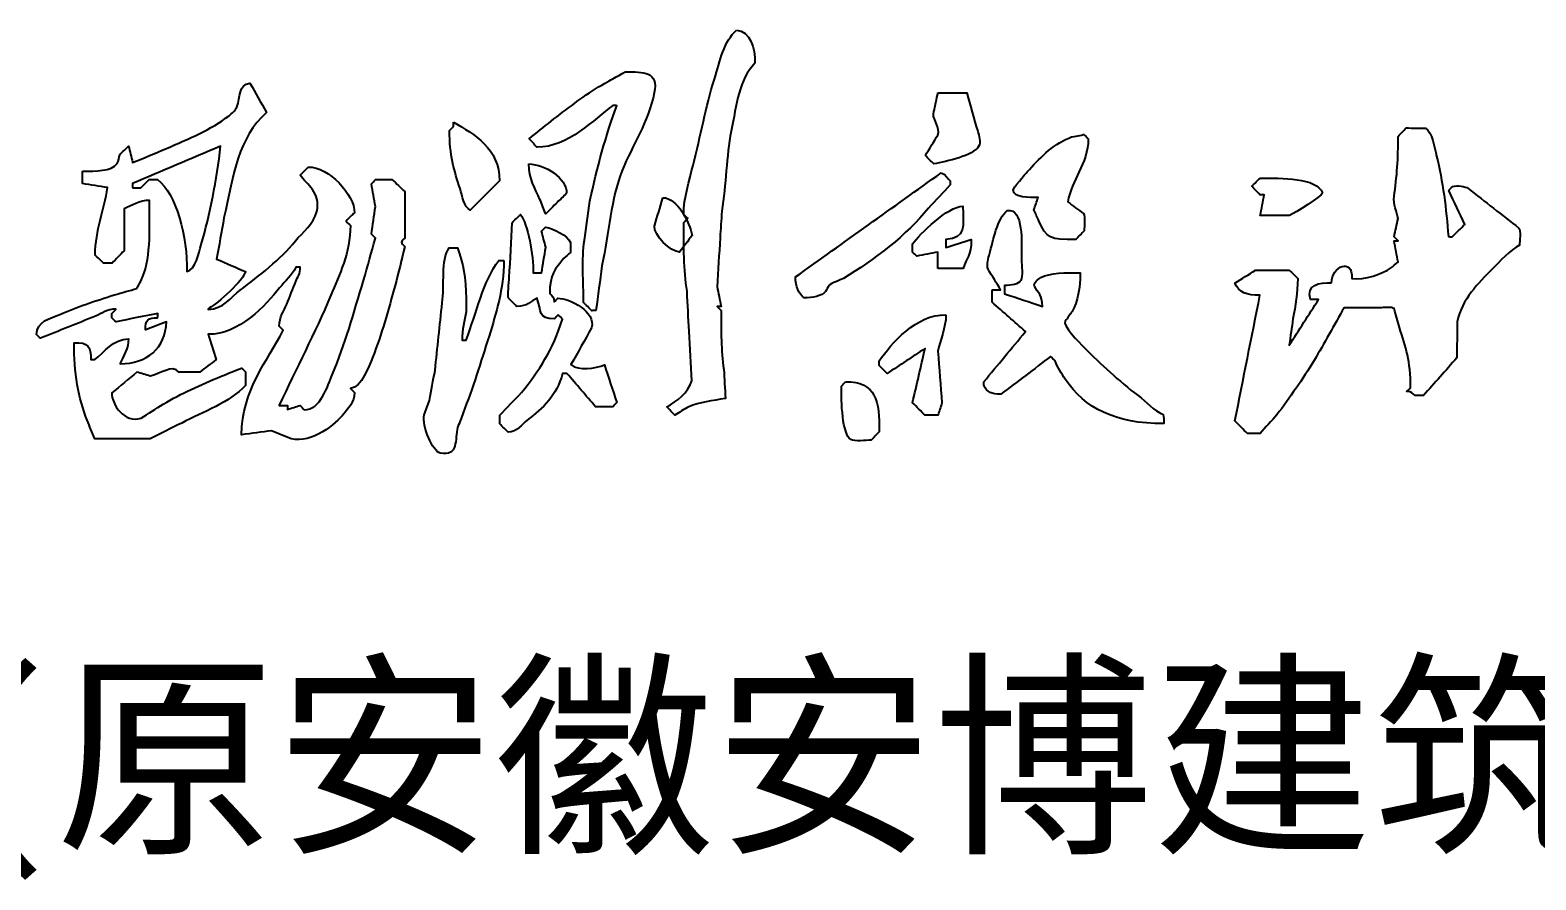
# Model space of a CAD drawing. Extents: x 14207793 to 14719554, y -1675802 to -1228715.
# Drawn here: x 14574312 to 14576652, y -1553730 to -1552409 of the extents above; entities that cross this region are included whole.
import ezdxf

# ---------------------------------------------------------------- set-up
doc = ezdxf.new("R2010")
doc.units = 0
doc.header["$LTSCALE"] = 500
doc.header["$MEASUREMENT"] = 0
doc.layers.add('LAYER7', color=251, linetype='CONTINUOUS')
doc.layers.add('PUB_TITLE', color=4, linetype='CONTINUOUS')
doc.styles.add('宋体', font='SimSun.ttf')

# ---------------------------------------------------------------- blocks, each defined once
blk = doc.blocks.new('ming3')
at = {"layer": 'PUB_TITLE'}
for points, knots in [([(5033329.2, -765337.4), (5033309.7, -765354.1), (5033303.1, -765385.8), (5033294.6, -765413.4), (5033281.5, -765456.2), (5033273.1, -765501.8), (5033261.6, -765547.5), (5033255.9, -765570.3), (5033247, -765598.4), (5033247, -765624), (5033249.1, -765626), (5033251.1, -765627.9), (5033253.2, -765629.8), (5033251.1, -765631.9), (5033249.1, -765634), (5033247, -765636.1), (5033247, -765636.3), (5033247, -765636.4), (5033247, -765636.6), (5033246.8, -765671.6), (5033247.1, -765710.9), (5033252.2, -765743), (5033253.2, -765763.8), (5033254.3, -765784.6), (5033255.3, -765805.3), (5033256.7, -765831), (5033258.1, -765856.7), (5033259.5, -765882.4), (5033255.1, -765899.8), (5033235.2, -765915), (5033220.8, -765922.7), (5033224.9, -765927.1), (5033229.1, -765931.5), (5033233.3, -765935.8), (5033240.5, -765931.8), (5033246.8, -765926.2), (5033254.8, -765922.7), (5033271.7, -765915.4), (5033291.3, -765913.7), (5033311.9, -765909.6), (5033311.1, -765894.6), (5033310.2, -765879.6), (5033309.3, -765864.6), (5033304.9, -765835.3), (5033305.2, -765804.7), (5033305.1, -765772.9), (5033303, -765770.8), (5033300.9, -765768.7), (5033298.8, -765766.6), (5033300.9, -765766.6), (5033303, -765766.6), (5033305.1, -765766.6), (5033303, -765756.4), (5033300.9, -765746.3), (5033298.8, -765736.2), (5033300.4, -765710.9), (5033302, -765685.5), (5033303.5, -765660.2), (5033304.4, -765646.4), (5033305.3, -765632.6), (5033306.2, -765618.8), (5033312.9, -765577.2), (5033313.1, -765533.8), (5033320.8, -765494.6), (5033329.1, -765452.6), (5033333.2, -765414), (5033357.5, -765388.8), (5033358.1, -765364.7), (5033350.1, -765339.3), (5033329.2, -765337.4)], [0, 0, 0, 0, 1, 1, 1, 2, 2, 2, 3, 3, 3, 4, 4, 4, 5, 5, 5, 6, 6, 6, 7, 7, 7, 8, 8, 8, 9, 9, 9, 10, 10, 10, 11, 11, 11, 12, 12, 12, 13, 13, 13, 14, 14, 14, 15, 15, 15, 16, 16, 16, 17, 17, 17, 18, 18, 18, 19, 19, 19, 20, 20, 20, 21, 21, 21, 22, 22, 22, 23, 23, 23, 23]), ([(5033155.7, -765402.4), (5033155.7, -765402.4), (5033155.7, -765402.4), (5033142, -765410.1), (5033128.4, -765417.7), (5033114.8, -765425.4), (5033088.8, -765441.7), (5033064.8, -765460.6), (5033040.9, -765478.9), (5033029.5, -765488), (5033018.2, -765497.1), (5033006.8, -765506.1), (5033010.9, -765510.5), (5033014.9, -765514.9), (5033018.9, -765519.2), (5033019.1, -765519.2), (5033019.2, -765519.2), (5033019.4, -765519.2), (5033066.3, -765519.9), (5033108.7, -765475.4), (5033136.8, -765454.3), (5033138.9, -765454.4), (5033141, -765454.6), (5033143.1, -765454.8), (5033125.8, -765501.2), (5033112.5, -765550.3), (5033101.2, -765603.1), (5033098.4, -765623.3), (5033095.6, -765643.6), (5033092.8, -765663.9), (5033088.1, -765693.6), (5033091.5, -765728.7), (5033091.2, -765760.8), (5033095.6, -765765), (5033099.9, -765769.2), (5033104.3, -765773.4), (5033106.4, -765773.2), (5033108.5, -765773), (5033110.6, -765772.9), (5033113.7, -765749.8), (5033116.9, -765726.7), (5033120, -765703.7), (5033130.6, -765651.7), (5033133.9, -765599.7), (5033151.5, -765555.4), (5033167.2, -765515.8), (5033191.9, -765480.6), (5033201.2, -765434.9), (5033208.1, -765401.3), (5033184.9, -765402), (5033155.7, -765402.4)], [0, 0, 0, 0, 0, 0.5, 1, 1, 1, 2, 2, 2, 3, 3, 3, 4, 4, 4, 5, 5, 5, 6, 6, 6, 7, 7, 7, 8, 8, 8, 9, 9, 9, 10, 10, 10, 11, 11, 11, 12, 12, 12, 13, 13, 13, 14, 14, 14, 15, 15, 15, 16, 16, 16, 16]), ([(5032312.5, -765556.4), (5032312.5, -765556.4), (5032312.5, -765556.4), (5032312.5, -765562.9), (5032312.5, -765569.4), (5032312.5, -765575.8), (5032325.6, -765577.9), (5032338.7, -765580), (5032351.8, -765582.1), (5032346.7, -765617.5), (5032332.6, -765647.5), (5032332.4, -765686.9), (5032336.8, -765691.1), (5032341.2, -765695.3), (5032345.5, -765699.5), (5032349.9, -765699.5), (5032354.3, -765699.5), (5032358.6, -765699.5), (5032364.9, -765693), (5032371.2, -765686.6), (5032377.5, -765680.1), (5032377.5, -765658.4), (5032377.5, -765636.8), (5032377.5, -765615.1), (5032389, -765609.8), (5032401.4, -765602.1), (5032416.8, -765602), (5032417, -765650.8), (5032419.4, -765695.4), (5032403.2, -765727.3), (5032401.2, -765731.1), (5032399.3, -765735), (5032397.4, -765738.8), (5032385.7, -765742.1), (5032374, -765745.4), (5032362.3, -765748.8), (5032333.5, -765757.8), (5032303.9, -765767.7), (5032277.4, -765779.1), (5032263.1, -765785.3), (5032241, -765789.8), (5032241.2, -765810.6), (5032243.3, -765812.5), (5032245.4, -765814.4), (5032247.5, -765816.3), (5032276, -765804.8), (5032304.5, -765793.3), (5032332.9, -765781.8), (5032342.7, -765777.6), (5032351.5, -765771.1), (5032364.4, -765770.8), (5032364.4, -765770.9), (5032364.4, -765771.1), (5032364.4, -765771.3), (5032362.3, -765773.4), (5032360.2, -765775.5), (5032358.1, -765777.6), (5032358.1, -765777.7), (5032358.1, -765777.9), (5032358.1, -765778.1), (5032358.1, -765780.2), (5032358.1, -765782.3), (5032358.1, -765784.4), (5032360.4, -765786.5), (5032362.6, -765788.6), (5032364.9, -765790.7), (5032386.6, -765786.3), (5032408.2, -765781.9), (5032429.9, -765777.6), (5032429.9, -765779.5), (5032429.9, -765781.4), (5032429.9, -765783.3), (5032429.7, -765783.7), (5032429.5, -765784), (5032429.4, -765784.4), (5032415.2, -765783.8), (5032409.8, -765788.5), (5032410.5, -765803.2), (5032410.7, -765803.2), (5032410.9, -765803.2), (5032411, -765803.2), (5032421.7, -765799.1), (5032432.3, -765794.9), (5032443, -765790.7), (5032442.2, -765831.6), (5032412.5, -765856), (5032371.2, -765855.7), (5032371.2, -765855.5), (5032371.2, -765855.3), (5032371.2, -765855.1), (5032376.2, -765843.9), (5032384.2, -765831.4), (5032384.3, -765816.9), (5032360.8, -765817.1), (5032346, -765838.4), (5032331.9, -765849.4), (5032329.8, -765849.4), (5032327.7, -765849.4), (5032325.6, -765849.4), (5032326.2, -765829), (5032321.2, -765822.4), (5032299.9, -765823.2), (5032299.2, -765869.5), (5032306.7, -765909.9), (5032319.8, -765943.7), (5032323.9, -765953.3), (5032327.9, -765962.9), (5032331.9, -765972.5), (5032360.5, -765972.5), (5032389.2, -765972.5), (5032417.8, -765972.5), (5032434.3, -765964.3), (5032450.7, -765956.1), (5032467.1, -765947.9), (5032500.4, -765930.9), (5032541.5, -765915.8), (5032566.1, -765889.7), (5032566.1, -765882.6), (5032566.1, -765875.4), (5032566.1, -765868.2), (5032564, -765866.3), (5032561.9, -765864.4), (5032559.8, -765862.5), (5032549, -765866.8), (5032538.2, -765871.2), (5032527.4, -765875.6), (5032496.2, -765888.7), (5032466.2, -765901.9), (5032438.3, -765918.5), (5032426.7, -765925.9), (5032415.2, -765933.2), (5032403.7, -765940.5), (5032377.9, -765948.6), (5032358.3, -765919.4), (5032358.1, -765901.2), (5032371.2, -765890.4), (5032384.3, -765879.6), (5032397.4, -765868.8), (5032404.2, -765870.8), (5032411, -765872.9), (5032417.8, -765875), (5032432.8, -765872.7), (5032452.4, -765855.5), (5032462.4, -765868.8), (5032462.6, -765868.8), (5032462.7, -765868.8), (5032462.9, -765868.8), (5032473.6, -765868.8), (5032484.2, -765868.8), (5032494.9, -765868.8), (5032503.4, -765862.3), (5032512, -765855.8), (5032520.5, -765849.4), (5032516.4, -765836.3), (5032512.2, -765823.2), (5032508, -765810.1), (5032555.6, -765810.7), (5032597.4, -765765.1), (5032619.1, -765737.8), (5032627, -765727.8), (5032638.9, -765717.8), (5032644.2, -765705.8), (5032646.5, -765705.8), (5032648.8, -765705.8), (5032651, -765705.8), (5032651.2, -765716.1), (5032647.2, -765720.8), (5032644.2, -765727.8), (5032639.5, -765739.7), (5032634.8, -765751.5), (5032630.1, -765763.4), (5032625.5, -765774.1), (5032618.8, -765782.9), (5032618.5, -765797.5), (5032620.6, -765799.6), (5032622.7, -765801.7), (5032624.8, -765803.8), (5032600.1, -765851.4), (5032560.7, -765896.4), (5032559.8, -765966.2), (5032575.4, -765964.1), (5032590.9, -765962), (5032606.5, -765959.9), (5032616.6, -765964.1), (5032626.8, -765968.3), (5032636.9, -765972.5), (5032669.2, -765980.2), (5032707, -765948.9), (5032718.6, -765933.7), (5032725.4, -765924.9), (5032735.4, -765915.9), (5032735.4, -765900.7), (5032733.3, -765898.6), (5032731.2, -765896.5), (5032729.1, -765894.4), (5032746.6, -765892.5), (5032757.5, -765860.2), (5032763.7, -765845.2), (5032777.8, -765810.7), (5032787.6, -765771.9), (5032798.8, -765734.1), (5032803.7, -765714), (5032808.6, -765693.9), (5032813.5, -765673.8), (5032808.4, -765667.8), (5032805.7, -765666.2), (5032813.5, -765660.7), (5032813.5, -765660.5), (5032813.5, -765660.4), (5032813.5, -765660.2), (5032813.5, -765636.3), (5032813.5, -765612.3), (5032813.5, -765588.4), (5032807, -765582.1), (5032800.5, -765575.8), (5032794.1, -765569.5), (5032785.4, -765569.5), (5032776.6, -765569.5), (5032767.9, -765569.5), (5032765.8, -765571.8), (5032763.7, -765574.1), (5032761.6, -765576.4), (5032763.7, -765588.1), (5032765.8, -765599.8), (5032767.9, -765611.5), (5032765.8, -765625.8), (5032763.7, -765640.1), (5032761.6, -765654.4), (5032763.7, -765656.5), (5032765.8, -765658.6), (5032767.9, -765660.7), (5032761.8, -765682.6), (5032755.7, -765704.4), (5032749.5, -765726.2), (5032734.2, -765776.5), (5032720.6, -765826.3), (5032701.3, -765871.9), (5032693.5, -765890.4), (5032682.5, -765927.8), (5032657.3, -765927.4), (5032655.2, -765925.2), (5032653.1, -765922.9), (5032651, -765920.6), (5032644.4, -765922.7), (5032637.8, -765924.8), (5032631.1, -765926.9), (5032631.1, -765924.8), (5032631.1, -765922.7), (5032631.1, -765920.6), (5032626.9, -765920.6), (5032622.7, -765920.6), (5032618.5, -765920.6), (5032618.5, -765920.5), (5032618.5, -765920.3), (5032618.5, -765920.1), (5032644.8, -765863.5), (5032673.6, -765808.6), (5032698.7, -765749.3), (5032712.2, -765717.3), (5032728.5, -765684.3), (5032729.1, -765640.8), (5032726.8, -765638.7), (5032724.6, -765636.6), (5032722.3, -765634.5), (5032724.9, -765631.7), (5032727.5, -765628.9), (5032730.2, -765626.1), (5032731.9, -765624.6), (5032733.7, -765623), (5032735.4, -765621.4), (5032735.7, -765592.8), (5032695, -765549.7), (5032663.6, -765550.1), (5032659.4, -765554.3), (5032655.2, -765558.5), (5032651, -765562.7), (5032660.9, -765577.6), (5032683.6, -765589.1), (5032676.7, -765619.3), (5032672.2, -765639), (5032654.7, -765651.2), (5032643.7, -765664.9), (5032620.3, -765693.9), (5032587.3, -765718.7), (5032557.8, -765741.4), (5032544.1, -765751.9), (5032531, -765771.3), (5032508, -765771.3), (5032508.7, -765770.4), (5032509.4, -765769.5), (5032510.1, -765768.7), (5032521.3, -765763.5), (5032564.2, -765725), (5032566.1, -765712.6), (5032551.1, -765706.1), (5032536.1, -765699.7), (5032521.1, -765693.2), (5032524.9, -765671.9), (5032528.8, -765650.6), (5032532.6, -765629.3), (5032547.4, -765559.8), (5032554.8, -765505.5), (5032598.6, -765465.3), (5032590.1, -765450.1), (5032581.5, -765434.9), (5032573, -765419.7), (5032554, -765422.6), (5032558.9, -765441.2), (5032552.5, -765456.9), (5032550.5, -765461.9), (5032544.6, -765467.3), (5032540.5, -765470.5), (5032512.5, -765492), (5032477.3, -765506.5), (5032443, -765521.3), (5032425.5, -765528.7), (5032408.1, -765536), (5032390.6, -765543.3), (5032390.6, -765543), (5032390.6, -765542.6), (5032390.6, -765542.3), (5032388.5, -765534.1), (5032386.4, -765525.9), (5032384.3, -765517.7), (5032379.9, -765521.9), (5032375.6, -765526), (5032371.2, -765530.2), (5032368.5, -765536.2), (5032369.9, -765540.5), (5032366.5, -765544.9), (5032357.1, -765556.9), (5032334, -765556.5), (5032312.5, -765556.4)], [0, 0, 0, 0, 0, 0.5, 1, 1, 1, 2, 2, 2, 3, 3, 3, 4, 4, 4, 5, 5, 5, 6, 6, 6, 7, 7, 7, 8, 8, 8, 9, 9, 9, 10, 10, 10, 11, 11, 11, 12, 12, 12, 13, 13, 13, 14, 14, 14, 15, 15, 15, 16, 16, 16, 17, 17, 17, 18, 18, 18, 19, 19, 19, 20, 20, 20, 21, 21, 21, 22, 22, 22, 23, 23, 23, 24, 24, 24, 25, 25, 25, 26, 26, 26, 27, 27, 27, 28, 28, 28, 29, 29, 29, 30, 30, 30, 31, 31, 31, 32, 32, 32, 33, 33, 33, 34, 34, 34, 35, 35, 35, 36, 36, 36, 37, 37, 37, 38, 38, 38, 39, 39, 39, 40, 40, 40, 41, 41, 41, 42, 42, 42, 43, 43, 43, 44, 44, 44, 45, 45, 45, 46, 46, 46, 47, 47, 47, 48, 48, 48, 49, 49, 49, 50, 50, 50, 51, 51, 51, 52, 52, 52, 53, 53, 53, 54, 54, 54, 55, 55, 55, 56, 56, 56, 57, 57, 57, 58, 58, 58, 59, 59, 59, 60, 60, 60, 61, 61, 61, 62, 62, 62, 63, 63, 63, 64, 64, 64, 65, 65, 65, 66, 66, 66, 67, 67, 67, 68, 68, 68, 69, 69, 69, 70, 70, 70, 71, 71, 71, 72, 72, 72, 73, 73, 73, 74, 74, 74, 75, 75, 75, 76, 76, 76, 77, 77, 77, 78, 78, 78, 79, 79, 79, 80, 80, 80, 81, 81, 81, 82, 82, 82, 83, 83, 83, 84, 84, 84, 85, 85, 85, 86, 86, 86, 87, 87, 87, 88, 88, 88, 89, 89, 89, 90, 90, 90, 91, 91, 91, 92, 92, 92, 93, 93, 93, 94, 94, 94, 95, 95, 95, 96, 96, 96, 97, 97, 97, 98, 98, 98, 99, 99, 99, 100, 100, 100, 101, 101, 101, 102, 102, 102, 103, 103, 103, 104, 104, 104, 105, 105, 105, 106, 106, 106, 107, 107, 107, 108, 108, 108, 109, 109, 109, 110, 110, 110, 110]), ([(5033641.9, -765434.9), (5033641.9, -765434.9), (5033641.9, -765434.9), (5033639.7, -765445.9), (5033637.4, -765456.9), (5033635.1, -765467.9), (5033634.5, -765477.3), (5033646.1, -765489), (5033641.9, -765500.4), (5033635.5, -765511), (5033629, -765521.7), (5033622.6, -765532.3), (5033626.9, -765536.7), (5033631.3, -765541.1), (5033635.7, -765545.4), (5033655.7, -765541.4), (5033696.9, -765532.5), (5033705.3, -765518.2), (5033709.2, -765511.7), (5033705.7, -765500.8), (5033703.8, -765494.6), (5033698.2, -765474.7), (5033692.6, -765454.8), (5033687, -765434.9), (5033672, -765434.9), (5033657, -765434.9), (5033641.9, -765434.9)], [0, 0, 0, 0, 0, 0.5, 1, 1, 1, 2, 2, 2, 3, 3, 3, 4, 4, 4, 5, 5, 5, 6, 6, 6, 7, 7, 7, 8, 8, 8, 8]), ([(5032889.5, -765480.5), (5032889.5, -765480.5), (5032889.5, -765480.5), (5032889.5, -765482.7), (5032889.5, -765485), (5032889.5, -765487.3), (5032887.4, -765489.4), (5032885.3, -765491.5), (5032883.2, -765493.6), (5032882.4, -765530.8), (5032890.7, -765555.9), (5032899.4, -765583.7), (5032903, -765595.1), (5032905.6, -765611.7), (5032915.1, -765617.2), (5032930.3, -765602), (5032945.5, -765586.8), (5032960.7, -765571.6), (5032961.2, -765521.1), (5032921, -765499.4), (5032889.5, -765480.5)], [0, 0, 0, 0, 0, 0.5, 1, 1, 1, 2, 2, 2, 3, 3, 3, 4, 4, 4, 5, 5, 5, 6, 6, 6, 6]), ([(5034253.5, -765729.9), (5034234.4, -765729.2), (5034214.2, -765732.9), (5034221, -765756.1), (5034225.2, -765756.1), (5034229.4, -765756.1), (5034233.6, -765756.1), (5034218.4, -765779.7), (5034203.2, -765803.2), (5034188, -765826.8), (5034189.9, -765813.2), (5034191.8, -765799.6), (5034193.7, -765786), (5034197.6, -765765.7), (5034201, -765746.4), (5034201.1, -765723.1), (5034196.7, -765718.9), (5034192.3, -765714.7), (5034188, -765710.5), (5034170.5, -765710.5), (5034153, -765710.5), (5034135.6, -765710.5), (5034124.9, -765717.1), (5034114.3, -765723.8), (5034103.6, -765730.4), (5034109.3, -765744.8), (5034122.2, -765749.6), (5034142.4, -765749.3), (5034129.5, -765814.4), (5034116.5, -765879.6), (5034103.6, -765944.7), (5034110.1, -765951.2), (5034116.5, -765957.7), (5034123, -765964.1), (5034123.2, -765964.1), (5034123.3, -765964.1), (5034123.5, -765964.1), (5034130, -765964.1), (5034136.4, -765964.1), (5034142.9, -765964.1), (5034150.4, -765954), (5034160.8, -765945.5), (5034168.6, -765935.3), (5034189, -765908.3), (5034208.6, -765880.1), (5034226.7, -765850.9), (5034242.3, -765823.5), (5034257.8, -765796.1), (5034273.4, -765768.7), (5034292.8, -765768.7), (5034312.2, -765768.7), (5034331.6, -765768.7), (5034336.7, -765768.7), (5034348.7, -765767.1), (5034350.9, -765770.2), (5034353.7, -765780), (5034356.5, -765789.8), (5034359.3, -765799.6), (5034368.9, -765830.9), (5034376.6, -765850.6), (5034376.6, -765892.9), (5034374.7, -765894.8), (5034372.8, -765896.7), (5034370.9, -765898.6), (5034370.9, -765898.8), (5034370.9, -765899), (5034370.9, -765899.1), (5034378.9, -765899), (5034379.3, -765902.1), (5034383.4, -765905.4), (5034387.8, -765905.4), (5034392.2, -765905.4), (5034396.5, -765905.4), (5034413.8, -765885.9), (5034431.1, -765866.3), (5034448.4, -765846.7), (5034448.6, -765828.1), (5034448.8, -765809.4), (5034448.9, -765790.7), (5034456.6, -765754.7), (5034481.4, -765730.9), (5034503.4, -765708.9), (5034514.3, -765698), (5034531.9, -765678.1), (5034545.9, -765671.7), (5034546, -765665.6), (5034548.1, -765648.6), (5034544.8, -765645), (5034518.5, -765624.4), (5034492.1, -765603.8), (5034465.7, -765583.2), (5034462, -765580.4), (5034449.1, -765577.7), (5034442.1, -765580.5), (5034439.4, -765581.8), (5034437.5, -765584.5), (5034435.8, -765586.8), (5034444.2, -765604.3), (5034452.6, -765621.8), (5034461, -765639.2), (5034454.3, -765645.7), (5034447.7, -765652.2), (5034441.1, -765658.6), (5034439.2, -765658.4), (5034437.2, -765658.3), (5034435.3, -765658.1), (5034432.1, -765615.6), (5034426.4, -765571.2), (5034417, -765533.4), (5034413.5, -765519.4), (5034410.7, -765496.2), (5034399.7, -765489.9), (5034389.7, -765489.7), (5034379.8, -765489.5), (5034369.8, -765489.4), (5034365.6, -765493.7), (5034361.4, -765498.1), (5034357.2, -765502.5), (5034357.4, -765536.2), (5034355.4, -765565.7), (5034350.9, -765595.7), (5034349.2, -765607.6), (5034355.6, -765620), (5034357.2, -765630.3), (5034355.1, -765639.8), (5034353, -765649.2), (5034350.9, -765658.6), (5034353, -765660.7), (5034355.1, -765662.8), (5034357.2, -765664.9), (5034355.1, -765664.9), (5034353, -765664.9), (5034350.9, -765664.9), (5034353, -765675.9), (5034355.1, -765686.9), (5034357.2, -765697.9), (5034353.2, -765701.1), (5034349.2, -765704.2), (5034345.2, -765707.4), (5034334.9, -765714.2), (5034303.8, -765727.7), (5034285.4, -765723.1), (5034286.7, -765690.5), (5034254.3, -765704.1), (5034253.5, -765729.9)], [0, 0, 0, 0, 1, 1, 1, 2, 2, 2, 3, 3, 3, 4, 4, 4, 5, 5, 5, 6, 6, 6, 7, 7, 7, 8, 8, 8, 9, 9, 9, 10, 10, 10, 11, 11, 11, 12, 12, 12, 13, 13, 13, 14, 14, 14, 15, 15, 15, 16, 16, 16, 17, 17, 17, 18, 18, 18, 19, 19, 19, 20, 20, 20, 21, 21, 21, 22, 22, 22, 23, 23, 23, 24, 24, 24, 25, 25, 25, 26, 26, 26, 27, 27, 27, 28, 28, 28, 29, 29, 29, 30, 30, 30, 31, 31, 31, 32, 32, 32, 33, 33, 33, 34, 34, 34, 35, 35, 35, 36, 36, 36, 37, 37, 37, 38, 38, 38, 39, 39, 39, 40, 40, 40, 41, 41, 41, 42, 42, 42, 43, 43, 43, 44, 44, 44, 45, 45, 45, 46, 46, 46, 47, 47, 47, 48, 48, 48, 48]), ([(5033867.3, -765499.8), (5033867.3, -765499.8), (5033867.3, -765499.8), (5033859.7, -765502.7), (5033851.9, -765502.2), (5033845.3, -765505.1), (5033818.8, -765516.4), (5033799.1, -765537.7), (5033780.8, -765557.5), (5033777.9, -765560.7), (5033758.4, -765583.3), (5033758.8, -765586.3), (5033760.4, -765598.2), (5033783.3, -765597.6), (5033797.6, -765597.3), (5033795.5, -765603.8), (5033793.4, -765610.2), (5033791.3, -765616.7), (5033793.7, -765622.3), (5033796.2, -765627.9), (5033798.6, -765633.5), (5033811, -765661.4), (5033815.9, -765663.2), (5033856.3, -765662.8), (5033860.6, -765658.3), (5033865, -765653.7), (5033869.4, -765649.2), (5033869.5, -765641.4), (5033871, -765628.3), (5033868.3, -765622.5), (5033860.1, -765616.4), (5033851.9, -765610.2), (5033843.7, -765604.1), (5033849.8, -765569.6), (5033875, -765546.4), (5033875.7, -765506.1), (5033873.4, -765504), (5033871.1, -765501.9), (5033868.8, -765499.8), (5033868.3, -765499.8), (5033867.8, -765499.8), (5033867.3, -765499.8)], [0, 0, 0, 0, 0, 0.5, 1, 1, 1, 2, 2, 2, 3, 3, 3, 4, 4, 4, 5, 5, 5, 6, 6, 6, 7, 7, 7, 8, 8, 8, 9, 9, 9, 10, 10, 10, 11, 11, 11, 12, 12, 12, 13, 13, 13, 13]), ([(5032390.6, -765582.6), (5032390.6, -765580.4), (5032390.6, -765578.1), (5032390.6, -765575.8), (5032436.2, -765556.4), (5032481.8, -765537), (5032527.4, -765517.7), (5032521.1, -765569.7), (5032511.2, -765624.3), (5032497, -765670.7), (5032492.9, -765683.9), (5032488.9, -765709.8), (5032475, -765712.6), (5032475.9, -765658.7), (5032458.3, -765591.4), (5032429.4, -765569.5), (5032425, -765569.5), (5032420.6, -765569.5), (5032416.3, -765569.5), (5032411.9, -765573.9), (5032407.5, -765578.3), (5032403.2, -765582.6), (5032399, -765582.6), (5032394.8, -765582.6), (5032390.6, -765582.6)], [0, 0, 0, 0, 1, 1, 1, 2, 2, 2, 3, 3, 3, 4, 4, 4, 5, 5, 5, 6, 6, 6, 7, 7, 7, 8, 8, 8, 8]), ([(5033006.3, -765545.4), (5033005.8, -765568.7), (5033016.6, -765583.5), (5033023.6, -765600.5), (5033026.6, -765608), (5033029.5, -765615.5), (5033032.5, -765623), (5033038.5, -765617), (5033044.4, -765611.1), (5033050.3, -765605.2), (5033055.2, -765600.5), (5033060.1, -765595.7), (5033065, -765591), (5033065.2, -765567.2), (5033031.7, -765545.7), (5033006.3, -765545.4)], [0, 0, 0, 0, 1, 1, 1, 2, 2, 2, 3, 3, 3, 4, 4, 4, 5, 5, 5, 5]), ([(5033647.2, -765559.1), (5033571.7, -765613), (5033496.3, -765667), (5033420.8, -765721), (5033420.4, -765737.1), (5033425.9, -765746), (5033433.9, -765753.5), (5033447.7, -765753.7), (5033461.2, -765750.9), (5033467.4, -765743.5), (5033469.2, -765740.4), (5033470.9, -765737.2), (5033472.7, -765734.1), (5033477, -765730.2), (5033489.9, -765726.2), (5033495.2, -765723.1), (5033542.3, -765695.4), (5033594, -765655.4), (5033627.3, -765614.1), (5033638.6, -765602), (5033650, -765590), (5033661.3, -765577.9), (5033661.3, -765575.8), (5033661.3, -765573.7), (5033661.3, -765571.6), (5033656.7, -765568), (5033653.1, -765561), (5033647.2, -765559.1)], [0, 0, 0, 0, 1, 1, 1, 2, 2, 2, 3, 3, 3, 4, 4, 4, 5, 5, 5, 6, 6, 6, 7, 7, 7, 8, 8, 8, 9, 9, 9, 9]), ([(5034142.4, -765567.4), (5034142.4, -765567.4), (5034142.4, -765567.4), (5034138.2, -765571.6), (5034134, -765575.8), (5034129.8, -765580), (5034134, -765584.4), (5034138.2, -765588.8), (5034142.4, -765593.1), (5034144.7, -765593.1), (5034146.9, -765593.1), (5034149.2, -765593.1), (5034147.1, -765603.9), (5034145, -765614.8), (5034142.9, -765625.6), (5034158.1, -765625.6), (5034173.3, -765625.6), (5034188.5, -765625.6), (5034196, -765621.1), (5034239.3, -765596.1), (5034239.8, -765590), (5034230, -765566.7), (5034177, -765567.3), (5034142.4, -765567.4)], [0, 0, 0, 0, 0, 0.5, 1, 1, 1, 2, 2, 2, 3, 3, 3, 4, 4, 4, 5, 5, 5, 6, 6, 6, 7, 7, 7, 7]), ([(5033214.3, -765597.8), (5033210.2, -765612.5), (5033206, -765627.2), (5033201.8, -765641.9), (5033199.7, -765655.5), (5033226.5, -765682.3), (5033240.5, -765682.2), (5033247, -765673.6), (5033253.5, -765665.1), (5033259.9, -765656.5), (5033256.6, -765636.2), (5033237.2, -765597.9), (5033214.3, -765597.8)], [0, 0, 0, 0, 1, 1, 1, 2, 2, 2, 3, 3, 3, 4, 4, 4, 4]), ([(5033026.2, -765714.7), (5033026.2, -765714.7), (5033026.2, -765714.7), (5033021.9, -765714.7), (5033017.5, -765714.7), (5033013.1, -765714.7), (5033013.5, -765687.3), (5033004.8, -765638.7), (5032993.2, -765624), (5032989, -765628.2), (5032984.8, -765632.4), (5032980.6, -765636.6), (5032979.1, -765665.1), (5032977.5, -765693.6), (5032975.9, -765722), (5032975.7, -765728.6), (5032972.7, -765750.9), (5032974.9, -765754), (5032978.9, -765758.2), (5032982.9, -765762.4), (5032986.9, -765766.6), (5033005.5, -765766.9), (5033007.7, -765759), (5033019.4, -765754), (5033019.4, -765754.3), (5033019.4, -765754.7), (5033019.4, -765755), (5033026, -765773), (5033020.7, -765786.6), (5033046.1, -765786), (5033048.1, -765783.9), (5033050, -765781.8), (5033051.9, -765779.7), (5033054.2, -765781.9), (5033056.4, -765784.2), (5033058.7, -765786.5), (5033042.8, -765836), (5033023.2, -765865.1), (5032994.8, -765900.7), (5032983.6, -765912.4), (5032972.4, -765924.1), (5032961.2, -765935.8), (5032961.2, -765940.4), (5032961.2, -765944.9), (5032961.2, -765949.4), (5032965.6, -765953.6), (5032970, -765957.8), (5032974.3, -765962), (5032987.7, -765962), (5032995.7, -765949.9), (5033003.7, -765943.7), (5033028.6, -765924.3), (5033049.4, -765906.3), (5033058.7, -765870.8), (5033061, -765870.8), (5033063.3, -765870.8), (5033065.5, -765870.8), (5033080.4, -765888.1), (5033095.2, -765905.4), (5033110.1, -765922.7), (5033119, -765922.7), (5033127.9, -765922.7), (5033136.8, -765922.7), (5033138.9, -765920.5), (5033141, -765918.2), (5033143.1, -765915.9), (5033136.6, -765896.5), (5033130.2, -765877.1), (5033123.7, -765857.7), (5033109.9, -765862.6), (5033083.9, -765867.6), (5033071.8, -765857.2), (5033082.5, -765838.2), (5033093.1, -765819.1), (5033103.8, -765800.1), (5033111.3, -765775.5), (5033070.1, -765753.8), (5033051.4, -765754), (5033049.5, -765755.9), (5033047.5, -765757.8), (5033045.6, -765759.8), (5033045.8, -765751.5), (5033042.2, -765751), (5033038.8, -765746.7), (5033038.6, -765717.8), (5033047.9, -765707.5), (5033060.3, -765692.2), (5033064, -765689), (5033067.6, -765685.9), (5033071.3, -765682.7), (5033071.3, -765677.7), (5033071.3, -765672.6), (5033071.3, -765667.5), (5033065.6, -765656.2), (5033045.9, -765646.1), (5033032, -765643.4), (5033030.1, -765645.5), (5033028.1, -765647.6), (5033026.2, -765649.7), (5033028.3, -765658.1), (5033030.4, -765666.5), (5033032.5, -765674.9), (5033030.4, -765688.1), (5033028.3, -765701.4), (5033026.2, -765714.7)], [0, 0, 0, 0, 0, 0.5, 1, 1, 1, 2, 2, 2, 3, 3, 3, 4, 4, 4, 5, 5, 5, 6, 6, 6, 7, 7, 7, 8, 8, 8, 9, 9, 9, 10, 10, 10, 11, 11, 11, 12, 12, 12, 13, 13, 13, 14, 14, 14, 15, 15, 15, 16, 16, 16, 17, 17, 17, 18, 18, 18, 19, 19, 19, 20, 20, 20, 21, 21, 21, 22, 22, 22, 23, 23, 23, 24, 24, 24, 25, 25, 25, 26, 26, 26, 27, 27, 27, 28, 28, 28, 29, 29, 29, 30, 30, 30, 31, 31, 31, 32, 32, 32, 33, 33, 33, 34, 34, 34, 34]), ([(5033641.9, -765707.9), (5033655, -765707.9), (5033668.1, -765707.9), (5033681.2, -765707.9), (5033686.9, -765690.2), (5033693.8, -765689.3), (5033693.8, -765662.8), (5033693.6, -765662.8), (5033693.5, -765662.8), (5033693.3, -765662.8), (5033680.4, -765667), (5033667.4, -765671.2), (5033654.5, -765675.4), (5033654.5, -765671.2), (5033654.5, -765667), (5033654.5, -765662.8), (5033686.1, -765660.6), (5033681.4, -765643.3), (5033680.7, -765610.9), (5033657.6, -765611.1), (5033613.7, -765654.4), (5033602.6, -765669.6), (5033602.6, -765673.8), (5033602.6, -765678), (5033602.6, -765682.2), (5033604.9, -765684.3), (5033607.2, -765686.4), (5033609.5, -765688.5), (5033620.3, -765686.4), (5033631.1, -765684.3), (5033641.9, -765682.2), (5033641.9, -765690.8), (5033641.9, -765699.3), (5033641.9, -765707.9)], [0, 0, 0, 0, 1, 1, 1, 2, 2, 2, 3, 3, 3, 4, 4, 4, 5, 5, 5, 6, 6, 6, 7, 7, 7, 8, 8, 8, 9, 9, 9, 10, 10, 10, 11, 11, 11, 11]), ([(5033726.3, -765740.9), (5033726.3, -765747.4), (5033726.3, -765753.8), (5033726.3, -765760.3), (5033743.6, -765775.5), (5033760.9, -765790.7), (5033778.2, -765805.9), (5033756.5, -765831.9), (5033734.9, -765857.9), (5033713.2, -765883.9), (5033713.4, -765886), (5033713.6, -765888.1), (5033713.7, -765890.2), (5033718.3, -765899.3), (5033725.3, -765903.7), (5033739.9, -765903.3), (5033765.6, -765883.8), (5033791.3, -765864.2), (5033817, -765844.6), (5033819.4, -765846.9), (5033821.9, -765849.2), (5033824.3, -765851.5), (5033827.6, -765862.2), (5033834.3, -765871.2), (5033840, -765879.8), (5033870.2, -765925), (5033917.3, -765948.9), (5033993, -765948.9), (5033993.2, -765944.2), (5033993.5, -765937.9), (5033992, -765934.8), (5033977.7, -765928.9), (5033965.2, -765914.5), (5033953.2, -765905.4), (5033922.8, -765882.4), (5033895.5, -765856.7), (5033868.8, -765830), (5033862.7, -765823.8), (5033833.9, -765794.7), (5033840, -765789.6), (5033843.5, -765784.6), (5033847, -765779.5), (5033850.5, -765774.4), (5033859.6, -765759.1), (5033863, -765738.8), (5033863.1, -765714.7), (5033840.5, -765714.1), (5033816.1, -765714), (5033801.8, -765722), (5033798.1, -765724.1), (5033789.2, -765730.3), (5033792.3, -765735.1), (5033797.1, -765746.6), (5033804.4, -765748.4), (5033804.4, -765766.6), (5033784.8, -765760.1), (5033765.3, -765753.6), (5033745.7, -765747.2), (5033745.7, -765742.8), (5033745.7, -765738.4), (5033745.7, -765734.1), (5033756.2, -765734.3), (5033767.2, -765732.8), (5033770.9, -765726.2), (5033774.4, -765719.6), (5033771.9, -765703.1), (5033771.9, -765694.3), (5033771.9, -765667.7), (5033775.5, -765614.2), (5033749.9, -765617.7), (5033733.9, -765629.9), (5033728.2, -765663.9), (5033722.1, -765685.3), (5033720.7, -765690.2), (5033717.5, -765701.9), (5033720, -765708.9), (5033726.5, -765719.6), (5033733, -765730.2), (5033739.4, -765740.9), (5033735, -765740.9), (5033730.7, -765740.9), (5033726.3, -765740.9)], [0, 0, 0, 0, 1, 1, 1, 2, 2, 2, 3, 3, 3, 4, 4, 4, 5, 5, 5, 6, 6, 6, 7, 7, 7, 8, 8, 8, 9, 9, 9, 10, 10, 10, 11, 11, 11, 12, 12, 12, 13, 13, 13, 14, 14, 14, 15, 15, 15, 16, 16, 16, 17, 17, 17, 18, 18, 18, 19, 19, 19, 20, 20, 20, 21, 21, 21, 22, 22, 22, 23, 23, 23, 24, 24, 24, 25, 25, 25, 26, 26, 26, 27, 27, 27, 27]), ([(5032967.5, -765695.3), (5032964.9, -765695.3), (5032962.3, -765695.3), (5032959.7, -765695.3), (5032934.5, -765728.2), (5032925.2, -765777.5), (5032908.8, -765819), (5032906.7, -765819), (5032904.7, -765819), (5032902.6, -765819), (5032902.6, -765802.3), (5032906.4, -765789.4), (5032908.8, -765775), (5032908.8, -765768.1), (5032908.8, -765761.3), (5032908.8, -765754.5), (5032908.8, -765722.2), (5032904.1, -765700.2), (5032895.7, -765675.9), (5032891.4, -765675.9), (5032887, -765675.9), (5032882.6, -765675.9), (5032869.1, -765694), (5032875.9, -765734.3), (5032871.6, -765761.3), (5032868, -765796.3), (5032864.3, -765831.2), (5032860.6, -765866.1), (5032857.7, -765881.7), (5032854.7, -765897.2), (5032851.7, -765912.8), (5032849.1, -765920.3), (5032846.5, -765927.8), (5032843.9, -765935.3), (5032839.4, -765952.5), (5032857, -765992.1), (5032868.5, -765994.5), (5032897.6, -766000.6), (5032891, -765972.9), (5032895.7, -765954.7), (5032898.5, -765947.2), (5032901.3, -765939.7), (5032904.1, -765932.2), (5032919.2, -765893.6), (5032931.7, -765853.9), (5032944.5, -765812.7), (5032955.5, -765777.1), (5032967.2, -765740.7), (5032967.5, -765695.3)], [0, 0, 0, 0, 1, 1, 1, 2, 2, 2, 3, 3, 3, 4, 4, 4, 5, 5, 5, 6, 6, 6, 7, 7, 7, 8, 8, 8, 9, 9, 9, 10, 10, 10, 11, 11, 11, 12, 12, 12, 13, 13, 13, 14, 14, 14, 15, 15, 15, 16, 16, 16, 16]), ([(5033654.5, -765779.7), (5033608.8, -765778.9), (5033569.7, -765824), (5033550.8, -765851.5), (5033550.8, -765853.7), (5033550.8, -765856), (5033550.8, -765858.3), (5033555, -765862.5), (5033559.2, -765866.7), (5033563.3, -765870.8), (5033582.9, -765857.9), (5033602.5, -765845), (5033622, -765832.1), (5033615.6, -765860.2), (5033609.1, -765888.3), (5033602.6, -765916.4), (5033609.1, -765922.9), (5033615.6, -765929.4), (5033622, -765935.8), (5033622.2, -765935.8), (5033622.4, -765935.8), (5033622.6, -765935.8), (5033629, -765935.8), (5033635.5, -765935.8), (5033641.9, -765935.8), (5033644, -765929.5), (5033646.1, -765923.3), (5033648.2, -765917), (5033646.1, -765890.1), (5033644, -765863.2), (5033641.9, -765836.3), (5033645.6, -765817.7), (5033654.4, -765801.1), (5033654.5, -765779.7)], [0, 0, 0, 0, 1, 1, 1, 2, 2, 2, 3, 3, 3, 4, 4, 4, 5, 5, 5, 6, 6, 6, 7, 7, 7, 8, 8, 8, 9, 9, 9, 10, 10, 10, 11, 11, 11, 11]), ([(5033498.4, -765883.9), (5033498.4, -765883.9), (5033498.4, -765883.9), (5033496.3, -765886.2), (5033494.2, -765888.5), (5033492.1, -765890.8), (5033491.6, -765914.6), (5033493.3, -765965.6), (5033506.7, -765973.6), (5033512.7, -765977.1), (5033529.9, -765974.8), (5033538.2, -765974.6), (5033542.4, -765970.2), (5033546.6, -765965.9), (5033550.8, -765961.5), (5033551.5, -765914.2), (5033545.9, -765883.2), (5033498.4, -765883.9)], [0, 0, 0, 0, 0, 0.5, 1, 1, 1, 2, 2, 2, 3, 3, 3, 4, 4, 4, 5, 5, 5, 5])]:
    blk.add_open_spline(points, degree=3, knots=knots, dxfattribs=at)

msp = doc.modelspace()

# ---------------------------------------------------------------- block references
at = {"layer": 'LAYER7'}
msp.add_blockref('ming3', (9542080.24, -787071.7, 1295.35), dxfattribs=at)

# ---------------------------------------------------------------- texts
at = {"layer": 'PUB_TITLE', "style": '宋体'}
msp.add_text('(原安徽安博建筑设计有限公司）', height=250, dxfattribs=at).set_placement((14574181.19, -1553662.85, 1295.35))

doc.saveas('drawing.dxf')
